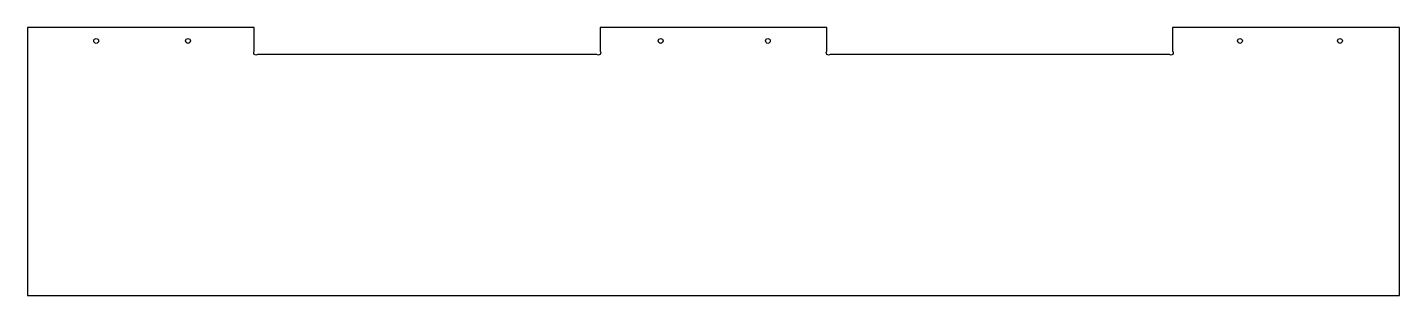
# Model space of a CAD drawing. Header units: millimetres. Extents: x -1897 to -929, y 19 to 208.
import ezdxf

# ---------------------------------------------------------------- set-up
doc = ezdxf.new("R2010")
doc.units = ezdxf.units.MM
doc.layers.get('0').update_dxf_attribs({"linetype": 'CONTINUOUS'})

msp = doc.modelspace()

# ---------------------------------------------------------------- linework, layer by layer
msp.add_lwpolyline([(-1493.22, 191.25, -1), (-1495.47, 189), (-1734.77, 189, -1), (-1737.02, 191.25), (-1737.02, 208), (-1897.02, 208), (-1897.02, 19), (-929.42, 19), (-929.42, 208), (-1089.42, 208), (-1089.42, 191.25, -1), (-1091.67, 189), (-1330.97, 189, -1), (-1333.22, 191.25), (-1333.22, 208), (-1493.22, 208)], format="xyb", close=True)
for centre in [(-1848.55, 198.5), (-1783.8, 198.5), (-1450.48, 198.5), (-1374.86, 198.5), (-1041.98, 198.5), (-971.45, 198.5)]:
    msp.add_circle(centre, 1.7)

doc.saveas('drawing.dxf')
